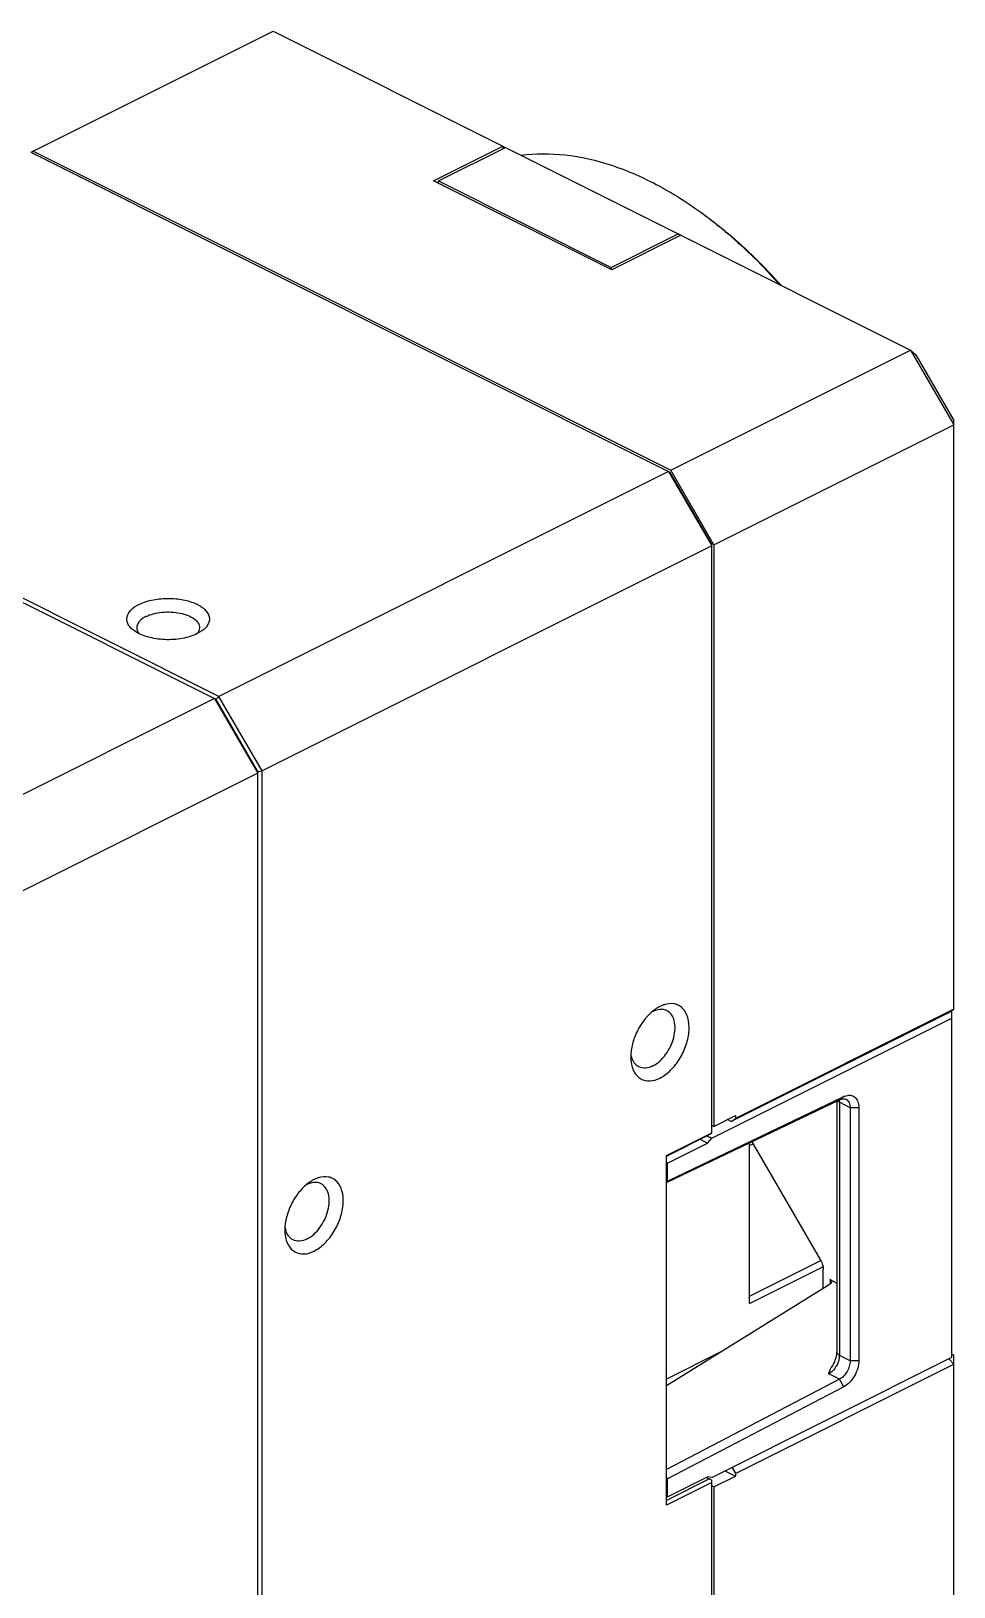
# Model space of a CAD drawing. Header units: millimetres. Extents: x 0 to 297, y 0 to 210.
# Drawn here: x 254.57 to 269.67, y 160.45 to 185.87 of the extents above; entities that cross this region are included whole.
import ezdxf

# ---------------------------------------------------------------- set-up
doc = ezdxf.new("R2010")
doc.units = ezdxf.units.MM
doc.header["$LTSCALE"] = 16.335
doc.layers.add('02___PRT_ALL_AXES', color=7, linetype='CONTINUOUS')
doc.layers.add('7_ALL_FEATURES', color=7, linetype='CONTINUOUS')

msp = doc.modelspace()

# ---------------------------------------------------------------- linework, layer by layer
at = {"layer": '02___PRT_ALL_AXES', "color": 7, "linetype": 'Continuous'}
msp.add_line((257.366, 176.07), (257.292, 176.026), dxfattribs=at)
for centre in [(264.917, 169.501), (259.26, 166.673)]:
    msp.add_arc(centre, 0.389, 112.538, 116.5935, dxfattribs=at)
for points, knots in [([(256.264, 176.069), (256.242, 176.085), (256.204, 176.116), (256.162, 176.172), (256.139, 176.232), (256.139, 176.317), (256.204, 176.425), (256.288, 176.478), (256.338, 176.503)], [0, 0, 0, 0, 0.139318, 0.261644, 0.371423, 0.476399, 0.705299, 1, 1, 1, 1]), ([(256.338, 176.503), (256.402, 176.535), (256.551, 176.583), (256.787, 176.609), (257.027, 176.592), (257.213, 176.543), (257.336, 176.482), (257.424, 176.418), (257.486, 176.335), (257.493, 176.244), (257.472, 176.179), (257.428, 176.119), (257.389, 176.085), (257.366, 176.069)], [0, 0, 0, 0, 0.140874, 0.299181, 0.459405, 0.605458, 0.669252, 0.72563, 0.817141, 0.857755, 0.899634, 0.946339, 1, 1, 1, 1]), ([(256.452, 176.305), (256.43, 176.294), (256.39, 176.27), (256.341, 176.226), (256.31, 176.177), (256.302, 176.141), (256.302, 176.124)], [0, 0, 0, 0, 0.301872, 0.565469, 0.793515, 1, 1, 1, 1]), ([(256.452, 176.305), (256.491, 176.324), (256.577, 176.355), (256.717, 176.379), (256.864, 176.382), (257.008, 176.365), (257.136, 176.328), (257.238, 176.274), (257.308, 176.207), (257.327, 176.149), (257.327, 176.124)], [0, 0, 0, 0, 0.129915, 0.27517, 0.426714, 0.575073, 0.71094, 0.827306, 0.921714, 1, 1, 1, 1]), ([(257.292, 176.026), (257.215, 175.987), (257.037, 175.935), (256.76, 175.918), (256.492, 175.957), (256.328, 176.024), (256.264, 176.069)], [0, 0, 0, 0, 0.241993, 0.513589, 0.777756, 1, 1, 1, 1]), ([(256.302, 176.124), (256.302, 176.115), (256.306, 176.078), (256.325, 176.044), (256.344, 176.023)], [0, 0, 0, 0, 0.235491, 1, 1, 1, 1]), ([(257.327, 176.124), (257.327, 176.115), (257.324, 176.078), (257.304, 176.044), (257.286, 176.023)], [0, 0, 0, 0, 0.235381, 1, 1, 1, 1]), ([(264.763, 169.873), (264.706, 169.83), (264.602, 169.725), (264.482, 169.536), (264.402, 169.326), (264.381, 169.18), (264.381, 169.109)], [0, 0, 0, 0, 0.240979, 0.500034, 0.759087, 1, 1, 1, 1]), ([(264.743, 168.961), (264.827, 169.003), (264.973, 169.145), (265.08, 169.371), (265.111, 169.565), (265.1, 169.694), (265.056, 169.8), (265.002, 169.849), (264.973, 169.863)], [0, 0, 0, 0, 0.260659, 0.549616, 0.68513, 0.80543, 0.908702, 1, 1, 1, 1]), ([(264.858, 169.932), (264.85, 169.928), (264.817, 169.91), (264.786, 169.89), (264.763, 169.873)], [0, 0, 0, 0, 0.241028, 1, 1, 1, 1]), ([(264.973, 169.863), (264.948, 169.875), (264.892, 169.89), (264.835, 169.882), (264.806, 169.873)], [0, 0, 0, 0, 0.476827, 1, 1, 1, 1]), ([(264.858, 168.763), (264.923, 168.795), (265.047, 168.89), (265.193, 169.08), (265.296, 169.303), (265.344, 169.532), (265.33, 169.741), (265.258, 169.883), (265.17, 169.951), (265.067, 169.988), (264.98, 169.978), (264.927, 169.96)], [0, 0, 0, 0, 0.131033, 0.278279, 0.430322, 0.574165, 0.699499, 0.80361, 0.850919, 0.897909, 1, 1, 1, 1]), ([(264.927, 169.96), (264.921, 169.958), (264.898, 169.95), (264.875, 169.94), (264.858, 169.932)], [0, 0, 0, 0, 0.243639, 1, 1, 1, 1]), ([(264.381, 169.109), (264.381, 169.102), (264.381, 169.075), (264.383, 169.048), (264.386, 169.028)], [0, 0, 0, 0, 0.255931, 1, 1, 1, 1]), ([(264.466, 168.981), (264.455, 168.991), (264.414, 169.039), (264.394, 169.102), (264.386, 169.149)], [0, 0, 0, 0, 0.229172, 1, 1, 1, 1]), ([(264.386, 169.028), (264.393, 168.969), (264.423, 168.86), (264.537, 168.736), (264.701, 168.702), (264.807, 168.737), (264.858, 168.763)], [0, 0, 0, 0, 0.273245, 0.505885, 0.734758, 1, 1, 1, 1]), ([(264.743, 168.961), (264.706, 168.942), (264.629, 168.917), (264.547, 168.93), (264.514, 168.947)], [0, 0, 0, 0, 0.536273, 1, 1, 1, 1]), ([(259.106, 167.044), (259.049, 167.002), (258.945, 166.897), (258.825, 166.707), (258.745, 166.498), (258.724, 166.351), (258.724, 166.28)], [0, 0, 0, 0, 0.240979, 0.500034, 0.759087, 1, 1, 1, 1]), ([(259.201, 167.104), (259.193, 167.1), (259.16, 167.082), (259.129, 167.061), (259.106, 167.044)], [0, 0, 0, 0, 0.241028, 1, 1, 1, 1]), ([(259.316, 167.035), (259.292, 167.047), (259.235, 167.061), (259.178, 167.053), (259.149, 167.045)], [0, 0, 0, 0, 0.476827, 1, 1, 1, 1]), ([(259.201, 165.935), (259.266, 165.967), (259.39, 166.062), (259.536, 166.251), (259.639, 166.474), (259.687, 166.704), (259.673, 166.912), (259.601, 167.055), (259.513, 167.122), (259.41, 167.159), (259.323, 167.149), (259.27, 167.132)], [0, 0, 0, 0, 0.131033, 0.278279, 0.430322, 0.574165, 0.699499, 0.80361, 0.850919, 0.897909, 1, 1, 1, 1]), ([(259.27, 167.132), (259.264, 167.13), (259.241, 167.122), (259.218, 167.112), (259.201, 167.104)], [0, 0, 0, 0, 0.243639, 1, 1, 1, 1]), ([(259.086, 166.133), (259.17, 166.174), (259.317, 166.317), (259.424, 166.543), (259.454, 166.736), (259.443, 166.866), (259.399, 166.972), (259.345, 167.02), (259.316, 167.035)], [0, 0, 0, 0, 0.260659, 0.549616, 0.68513, 0.80543, 0.908702, 1, 1, 1, 1]), ([(258.724, 166.28), (258.724, 166.274), (258.724, 166.247), (258.726, 166.22), (258.729, 166.2)], [0, 0, 0, 0, 0.255931, 1, 1, 1, 1]), ([(258.809, 166.152), (258.798, 166.162), (258.758, 166.211), (258.737, 166.273), (258.73, 166.321)], [0, 0, 0, 0, 0.229172, 1, 1, 1, 1]), ([(258.729, 166.2), (258.736, 166.141), (258.766, 166.031), (258.88, 165.907), (259.044, 165.874), (259.15, 165.909), (259.201, 165.935)], [0, 0, 0, 0, 0.273245, 0.505885, 0.734758, 1, 1, 1, 1]), ([(259.086, 166.133), (259.049, 166.114), (258.972, 166.088), (258.89, 166.102), (258.857, 166.118)], [0, 0, 0, 0, 0.536273, 1, 1, 1, 1])]:
    msp.add_open_spline(points, degree=3, knots=knots, dxfattribs=at)
for points in [[(264.806, 169.873), (264.793, 169.87), (264.781, 169.865), (264.768, 169.86)], [(264.514, 168.947), (264.496, 168.955), (264.48, 168.967), (264.466, 168.981)], [(259.149, 167.045), (259.136, 167.041), (259.124, 167.037), (259.111, 167.032)], [(258.857, 166.118), (258.84, 166.127), (258.823, 166.139), (258.809, 166.152)]]:
    msp.add_open_spline(points, degree=3, dxfattribs=at)
at = {"layer": '7_ALL_FEATURES', "color": 7, "linetype": 'Continuous'}
for p, q in [((254.605, 183.91), (258.53, 185.872)), ((258.53, 185.872), (262.288, 183.993)), ((254.57, 183.892), (265, 178.677)), ((254.605, 183.91), (254.576, 183.889)), ((254.605, 183.91), (265.035, 178.695)), ((261.157, 183.427), (262.288, 183.993)), ((261.234, 183.424), (262.33, 183.972)), ((262.299, 183.956), (262.288, 183.993)), ((262.288, 183.993), (262.323, 183.968)), ((262.33, 183.972), (265.159, 182.558)), ((264.07, 181.971), (261.157, 183.427)), ((261.234, 183.388), (261.234, 183.424)), ((261.234, 183.424), (264.063, 182.01)), ((264.063, 182.01), (265.159, 182.558)), ((265.193, 182.532), (265.159, 182.558)), ((265.201, 182.536), (264.07, 181.971)), ((265.201, 182.536), (268.959, 180.657)), ((264.063, 182.01), (264.063, 181.971)), ((265.035, 178.695), (268.959, 180.657)), ((268.959, 180.657), (269.042, 180.584)), ((268.959, 180.657), (269.667, 179.438)), ((269.042, 180.584), (269.667, 179.507)), ((247.145, 180.18), (257.575, 174.965)), ((257.646, 175), (247.216, 180.215)), ((269.667, 169.89), (269.667, 179.507)), ((265.742, 177.475), (269.667, 179.438)), ((265, 178.677), (257.646, 175)), ((265, 178.677), (265.707, 177.458)), ((265, 178.677), (265.02, 178.659)), ((265.02, 178.659), (265.707, 177.475)), ((265.742, 177.475), (265.035, 178.695)), ((265.707, 167.863), (265.707, 177.475)), ((265.742, 177.475), (265.742, 167.971)), ((265.707, 177.458), (258.353, 173.781)), ((257.575, 174.965), (253.686, 173.02)), ((257.575, 174.965), (258.282, 173.745)), ((257.575, 174.965), (257.596, 174.947)), ((257.646, 175), (257.596, 174.947)), ((257.596, 174.947), (258.282, 173.763)), ((258.353, 173.781), (257.646, 175)), ((258.282, 173.745), (254.393, 171.801)), ((258.353, 173.781), (258.282, 173.763)), ((258.282, 150.146), (258.282, 173.763)), ((258.353, 150.182), (258.353, 173.781)), ((269.667, 169.89), (266.096, 168.104)), ((269.567, 169.824), (269.667, 169.89)), ((269.631, 169.848), (269.615, 169.856)), ((269.631, 164.2), (269.631, 169.848)), ((265.707, 167.78), (269.631, 169.742)), ((269.567, 169.824), (266.025, 168.053)), ((264.964, 167.053), (267.796, 168.408)), ((264.982, 167.079), (267.868, 168.46)), ((267.749, 168.385), (267.749, 164.285)), ((265.742, 167.971), (266.096, 168.148)), ((266.025, 168.053), (265.966, 168.083)), ((266.025, 168.053), (266.096, 168.104)), ((266.096, 168.148), (266.096, 168.104)), ((267.969, 168.278), (267.969, 164.143)), ((268.111, 168.278), (268.111, 164.143)), ((264.964, 167.495), (265.707, 167.867)), ((264.964, 167.487), (265.671, 167.841)), ((265.628, 167.819), (265.707, 167.78)), ((265.671, 167.841), (265.707, 167.863)), ((265.742, 167.971), (265.707, 167.988)), ((264.982, 167.374), (265.636, 167.701)), ((265.514, 167.762), (265.636, 167.701)), ((265.636, 167.701), (265.707, 167.78)), ((266.325, 165.076), (266.325, 167.704)), ((266.38, 167.692), (267.486, 165.785)), ((264.964, 161.78), (264.964, 167.495)), ((264.982, 167.374), (264.964, 167.383)), ((264.982, 167.079), (264.982, 167.374)), ((264.982, 167.079), (264.964, 167.066)), ((267.528, 165.326), (267.528, 165.642)), ((264.964, 163.738), (267.645, 165.399)), ((267.64, 165.468), (267.749, 165.413)), ((269.667, 164.229), (269.631, 164.252)), ((265.707, 162.237), (269.631, 164.2)), ((266.096, 162.302), (269.667, 164.087)), ((269.584, 164.176), (269.667, 164.087)), ((269.667, 155.838), (269.667, 164.229)), ((267.796, 163.84), (264.964, 162.363)), ((267.868, 163.718), (264.982, 162.214)), ((264.982, 162.214), (264.964, 162.244)), ((264.982, 161.918), (265.636, 162.245)), ((264.982, 161.918), (264.982, 162.214)), ((265.62, 162.237), (265.671, 162.212)), ((265.707, 162.237), (265.636, 162.245)), ((265.742, 162.082), (266.096, 162.259)), ((265.922, 162.345), (266.096, 162.259)), ((266.037, 162.403), (266.096, 162.302)), ((266.096, 162.302), (266.096, 162.259)), ((265.671, 162.212), (264.964, 161.858)), ((265.707, 162.151), (264.964, 161.78)), ((265.671, 162.212), (265.707, 162.19)), ((265.707, 153.859), (265.707, 162.19)), ((265.742, 162.082), (265.707, 162.1)), ((265.742, 162.082), (265.742, 153.876)), ((264.982, 161.918), (264.964, 161.927))]:
    msp.add_line(p, q, dxfattribs=at)
at = {"layer": '7_ALL_FEATURES', "color": 9, "linetype": 'Continuous'}
for p, q in [((267.969, 168.278), (267.793, 168.367)), ((267.793, 168.367), (267.793, 164.231)), ((267.868, 168.46), (267.796, 168.408)), ((268.111, 168.278), (267.969, 168.278)), ((266.325, 167.659), (266.383, 167.687)), ((266.325, 165.199), (267.488, 165.78)), ((266.325, 165.076), (267.525, 165.676)), ((267.64, 165.468), (267.64, 165.399)), ((265.853, 164.289), (264.964, 163.844)), ((267.969, 164.143), (267.793, 164.231)), ((268.111, 164.143), (267.969, 164.143)), ((267.796, 163.84), (267.619, 163.928)), ((267.868, 163.718), (267.796, 163.84))]:
    msp.add_line(p, q, dxfattribs=at)
at = {"layer": '7_ALL_FEATURES', "color": 7, "linetype": 'Continuous'}
for centre, radius, start, end in [((261.456, 177.294), 6.937, 52.5528, 53.1296), ((267.98, 168.226), 0.259, 111.553, 115.6057), ((267.863, 168.33), 0.0936, 63.3973, 67.7106), ((266.107, 167.534), 0.316, 30.0828, 36.5211)]:
    msp.add_arc(centre, radius, start, end, dxfattribs=at)
at = {"layer": '7_ALL_FEATURES', "color": 9, "linetype": 'Continuous'}
msp.add_arc((267.577, 168.37), 0.215, 6.6553, 9.3872, dxfattribs=at)
at = {"layer": '7_ALL_FEATURES', "color": 7, "linetype": 'Continuous'}
msp.add_ellipse((267.569, 165.431), major_axis=(0.1, 0.0014), ratio=0.51061, start_param=5.577671, end_param=7.0612, dxfattribs=at)
for points, knots in [([(262.587, 183.844), (262.825, 183.875), (263.33, 183.875), (264.097, 183.697), (264.877, 183.351), (265.373, 183.028), (265.618, 182.844)], [0, 0, 0, 0, 0.220355, 0.458632, 0.718329, 1, 1, 1, 1]), ([(265.674, 182.802), (265.774, 182.725), (266.179, 182.397), (266.55, 182.028), (266.812, 181.731)], [0, 0, 0, 0, 0.241741, 1, 1, 1, 1]), ([(265.675, 182.801), (265.777, 182.725), (266.193, 182.394), (266.572, 182.019), (266.839, 181.718)], [0, 0, 0, 0, 0.241329, 1, 1, 1, 1]), ([(267.796, 168.408), (267.813, 168.416), (267.847, 168.427), (267.883, 168.423), (267.898, 168.416)], [0, 0, 0, 0, 0.533939, 1, 1, 1, 1]), ([(267.885, 168.467), (267.912, 168.478), (267.957, 168.487), (268.012, 168.473), (268.06, 168.444), (268.103, 168.376), (268.111, 168.313), (268.111, 168.278)], [0, 0, 0, 0, 0.24914, 0.361759, 0.472988, 0.712437, 1, 1, 1, 1]), ([(267.905, 168.414), (267.915, 168.408), (267.934, 168.394), (267.963, 168.349), (267.969, 168.307), (267.969, 168.278)], [0, 0, 0, 0, 0.2179, 0.451883, 1, 1, 1, 1]), ([(267.486, 165.785), (267.493, 165.774), (267.515, 165.729), (267.528, 165.679), (267.528, 165.642)], [0, 0, 0, 0, 0.261473, 1, 1, 1, 1]), ([(267.749, 164.285), (267.749, 164.243), (267.73, 164.154), (267.689, 164.073), (267.661, 164.035)], [0, 0, 0, 0, 0.47097, 1, 1, 1, 1]), ([(267.619, 163.928), (267.624, 163.946), (267.633, 163.984), (267.65, 164.019), (267.661, 164.035)], [0, 0, 0, 0, 0.485979, 1, 1, 1, 1]), ([(267.969, 164.143), (267.969, 164.113), (267.959, 164.051), (267.922, 163.965), (267.868, 163.891), (267.821, 163.853), (267.796, 163.84)], [0, 0, 0, 0, 0.246248, 0.510659, 0.769252, 1, 1, 1, 1]), ([(268.111, 164.143), (268.111, 164.101), (268.097, 164.014), (268.045, 163.894), (267.969, 163.789), (267.902, 163.737), (267.868, 163.718)], [0, 0, 0, 0, 0.246248, 0.510659, 0.769252, 1, 1, 1, 1])]:
    msp.add_open_spline(points, degree=3, knots=knots, dxfattribs=at)
at = {"layer": '7_ALL_FEATURES', "color": 9, "linetype": 'Continuous'}
for points, knots in [([(267.793, 168.367), (267.789, 168.368), (267.778, 168.375), (267.767, 168.383), (267.76, 168.391)], [0, 0, 0, 0, 0.275706, 1, 1, 1, 1]), ([(267.793, 164.231), (267.781, 164.238), (267.76, 164.251), (267.749, 164.274), (267.749, 164.285)], [0, 0, 0, 0, 0.56799, 1, 1, 1, 1]), ([(267.744, 164.058), (267.736, 164.043), (267.703, 163.993), (267.658, 163.949), (267.619, 163.928)], [0, 0, 0, 0, 0.270087, 1, 1, 1, 1]), ([(267.793, 164.231), (267.793, 164.217), (267.788, 164.157), (267.767, 164.098), (267.744, 164.058)], [0, 0, 0, 0, 0.234955, 1, 1, 1, 1])]:
    msp.add_open_spline(points, degree=3, knots=knots, dxfattribs=at)
msp.add_open_spline([(267.791, 168.395), (267.792, 168.386), (267.793, 168.376), (267.793, 168.367)], degree=3, dxfattribs=at)

doc.saveas('drawing.dxf')
